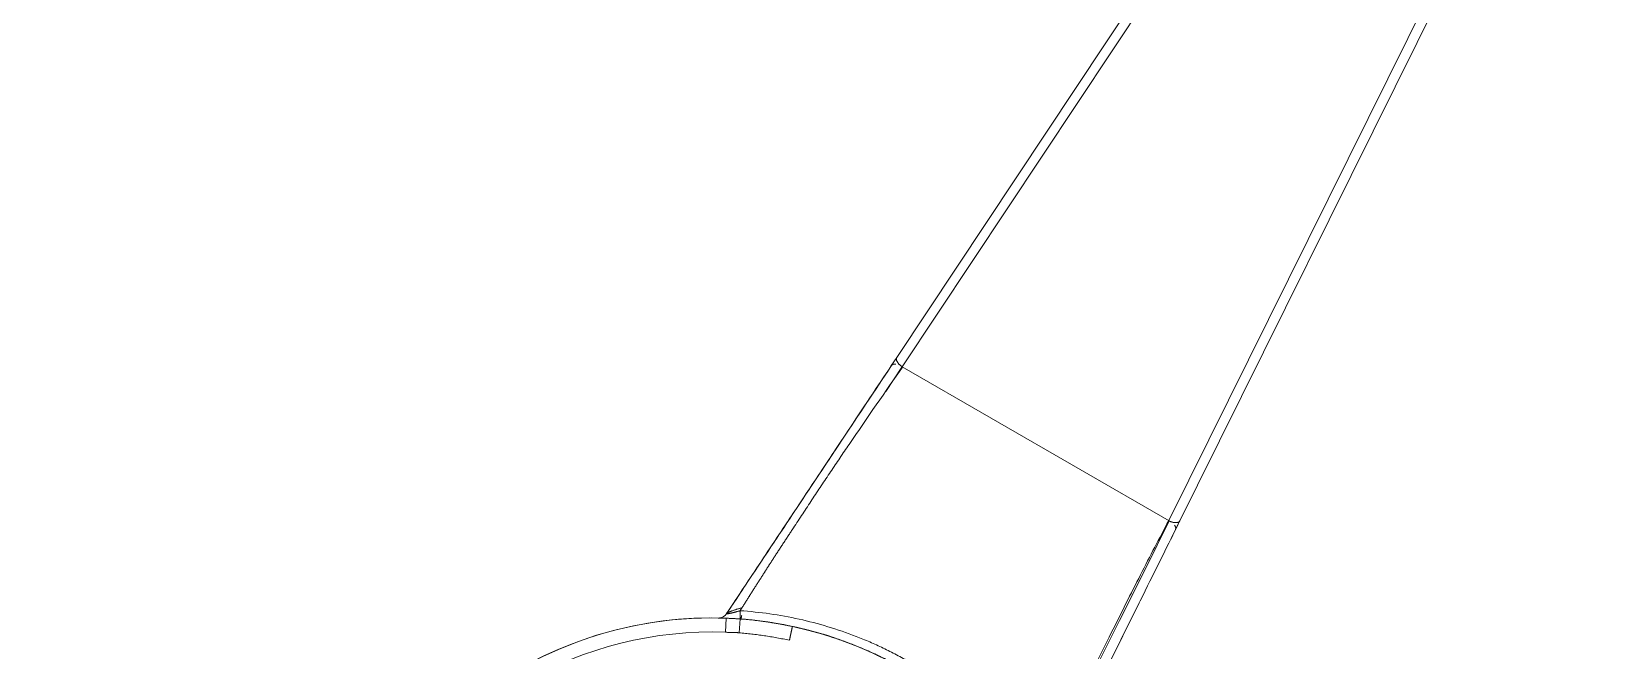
# Model space of a CAD drawing. Extents: x -181672 to 290600, y -29000 to 395522.
# Drawn here: x 11409 to 11520.5, y 37639 to 37683 of the extents above; entities that cross this region are included whole.
import ezdxf

# ---------------------------------------------------------------- set-up
doc = ezdxf.new("R2010")
doc.units = 0
doc.header["$LTSCALE"] = 10
doc.linetypes.add('XFM7Q20PCW-200K$0$ACAD_ISO03W100', pattern=[30, 12, -18])
doc.layers.add('XFM7Q20PCW-200K$0$PCW EQ (FUTURE)', color=252, linetype='XFM7Q20PCW-200K$0$ACAD_ISO03W100', lineweight=9)

# ---------------------------------------------------------------- blocks, each defined once
blk = doc.blocks.new('XFM7Q20PCW-200K$0$漢唐美光 8NHV4A-10FDA-NC150-M - 漢唐美光 8NHV4A-10FDA-NC150-M-V1107-CUB_L40')
for p, q in [((-602.49, -36.68), (-560.55, -57.49)), ((-602.48, -35.89), (-559.92, -57)), ((-611.13, -50.87), (-572.13, -76.79)), ((-610.47, -50.49), (-571.47, -76.41)), ((-560.53, -57.46), (-571.47, -76.41)), ((-571.45, -76.43), (-569.71, -77.58)), ((-553.58, -87.9), (-552.59, -87.99)), ((-553.63, -88.9), (-552.63, -88.94))]:
    blk.add_line(p, q)
at = {"flags": 128}
for points in [[(-543.58, -65.9), (-545.93, -64.72), (-549.72, -62.84), (-553.46, -60.97), (-557.09, -59.17), (-560.53, -57.46)], [(-553.04, -84.2), (-552.79, -83.13), (-552.5, -82.07), (-552.16, -81.02), (-551.78, -79.99), (-551.37, -78.97), (-550.91, -77.97), (-550.41, -76.99), (-549.87, -76.03), (-549.3, -75.1), (-548.68, -74.18), (-548.04, -73.29), (-547.35, -72.43), (-546.63, -71.6), (-545.88, -70.79), (-545.1, -70.02), (-544.57, -69.52)], [(-553.58, -87.9), (-553.61, -88.41), (-553.63, -88.9)], [(-538.99, -114.26), (-539.95, -113.73), (-540.89, -113.16), (-541.8, -112.55), (-542.7, -111.91), (-543.56, -111.23), (-544.4, -110.52), (-545.21, -109.77), (-545.98, -108.99), (-546.73, -108.18), (-547.44, -107.35), (-548.12, -106.48), (-548.77, -105.59), (-549.37, -104.67), (-549.94, -103.73), (-550.48, -102.77), (-550.97, -101.79), (-551.42, -100.78), (-551.84, -99.76), (-552.21, -98.73), (-552.54, -97.68), (-552.83, -96.62), (-553.07, -95.55), (-553.27, -94.46), (-553.43, -93.38), (-553.55, -92.28), (-553.62, -91.19), (-553.65, -90.09), (-553.63, -88.99), (-553.63, -88.9)], [(-553.64, -89.47), (-553.64, -89.31), (-553.63, -88.9)]]:
    blk.add_lwpolyline(points, dxfattribs=at)
blk.add_circle((-526.15, -89.94), 379.98)
for centre, radius, start, end in [((-526.15, -89.94), 117.51, 0, 180), ((-526.15, -89.94), 116.61, 0, 180), ((-526.15, -89.94), 27.5, 0, 180), ((-554.34, -89.45), 0.7, 359.0061, 56.3873), ((-526.15, -89.94), 26.5, 177.8248, 242.1752), ((-526.15, -89.94), 117.51, 180, 0), ((-526.15, -89.94), 116.61, 180, 0), ((-526.15, -89.94), 27.5, 180, 0)]:
    blk.add_arc(centre, radius, start, end)
for centre, major_axis, ratio, start_param, end_param in [((-560.84, -57.33), (0.311, 0.627), 0.481025, 4.682027, 6.283185), ((-560.24, -57.63), (0.311, 0.627), 0.481025, 0, 0.770217), ((-571.74, -76.21), (0.388, 0.583), 0.481025, 3.141593, 4.74275), ((-571.18, -76.58), (0.388, 0.583), 0.481025, 2.371375, 3.141593), ((-554.27, -87.81), (-0.698, 0.053), 0.07832, 3.141593, 4.007823)]:
    blk.add_ellipse(centre, major_axis=major_axis, ratio=ratio, start_param=start_param, end_param=end_param)
for points, knots in [([(-540.98, -66.4), (-542.96, -65.42), (-546.99, -63.41), (-552.37, -60.75), (-556.9, -58.5), (-559.35, -57.28), (-560.53, -56.7)], [-1, -1, -1, -1, -0.7, -0.4, -0.2, 0, 0, 0, 0]), ([(-560.55, -57.49), (-559.32, -58.14), (-556.74, -59.48), (-552.28, -61.73), (-548.62, -63.53), (-545.93, -64.82), (-544.15, -65.68), (-542.8, -66.3), (-541.92, -66.71)], [0, 0, 0, 0, 0.222222, 0.444444, 0.722222, 0.791667, 0.861111, 1, 1, 1, 1]), ([(-559.92, -57), (-558.21, -57.85), (-554.58, -59.65), (-548.13, -62.85), (-543.53, -65.13), (-540.98, -66.4)], [-1, -1, -1, -1, -0.7, -0.4, 0, 0, 0, 0]), ([(-541.92, -66.71), (-543.07, -67.48), (-544.75, -68.79), (-546.76, -70.78), (-548.15, -72.37), (-549.4, -74.06), (-550.54, -75.86), (-551.53, -77.74), (-552.64, -80.32), (-553.67, -83.71), (-554.06, -86.5), (-554.16, -87.91)], [-1, -1, -1, -1, -0.833333, -0.75, -0.666667, -0.583333, -0.5, -0.416667, -0.333333, -0.166667, 0, 0, 0, 0]), ([(-541.67, -67.24), (-542.78, -68), (-544.4, -69.29), (-546.34, -71.24), (-547.67, -72.79), (-548.89, -74.43), (-549.99, -76.18), (-550.95, -78), (-552.04, -80.5), (-553.06, -83.79), (-553.47, -86.49), (-553.57, -87.86)], [-1, -1, -1, -1, -0.833333, -0.75, -0.666667, -0.583333, -0.5, -0.416667, -0.333333, -0.166667, 0, 0, 0, 0]), ([(-553.04, -84.2), (-552.98, -83.89), (-552.83, -83.27), (-552.59, -82.35), (-552.31, -81.43), (-551.99, -80.53), (-551.65, -79.63), (-551.27, -78.75), (-550.87, -77.88), (-550.28, -76.73), (-549.48, -75.34), (-548.23, -73.49), (-546.64, -71.52), (-545.28, -70.17), (-544.57, -69.52)], [0, 0, 0, 0, 0.055556, 0.111111, 0.166667, 0.222222, 0.277778, 0.333333, 0.388889, 0.444444, 0.555556, 0.666667, 0.833333, 1, 1, 1, 1]), ([(-572.13, -76.79), (-570.48, -77.89), (-567, -80.2), (-562.05, -83.49), (-557.67, -86.41), (-555.18, -88.06), (-553.96, -88.87)], [-1, -1, -1, -1, -0.7, -0.4, -0.2, 0, 0, 0, 0]), ([(-554.16, -87.91), (-554.45, -87.73), (-554.9, -87.45), (-555.52, -87.05), (-556, -86.75), (-556.49, -86.43), (-557, -86.11), (-557.51, -85.78), (-558.19, -85.34), (-559.03, -84.79), (-560.37, -83.91), (-562.04, -82.81), (-564.02, -81.49), (-567.26, -79.3), (-569.72, -77.59), (-571.45, -76.38)], [0, 0, 0, 0, 0.055556, 0.083333, 0.111111, 0.138889, 0.166667, 0.194444, 0.222222, 0.277778, 0.333333, 0.444444, 0.555556, 0.666667, 1, 1, 1, 1]), ([(-553.96, -88.87), (-555.73, -87.69), (-559.37, -85.27), (-565.43, -81.25), (-569.44, -78.58), (-571.57, -77.17)], [-1, -1, -1, -1, -0.7, -0.4, 0, 0, 0, 0]), ([(-553.04, -84.2), (-553.09, -84.45), (-553.19, -84.94), (-553.32, -85.67), (-553.46, -86.66), (-553.54, -87.41), (-553.58, -87.9)], [0, 0, 0, 0, 0.2, 0.4, 0.6, 1, 1, 1, 1]), ([(-554.37, -87.78), (-554.31, -88), (-554.2, -88.37), (-554.04, -88.75), (-553.98, -88.86), (-553.96, -88.87)], [0.0240835, 0.0240835, 0.0240835, 0.0240835, 0.5, 0.75, 1, 1, 1, 1]), ([(-553.96, -88.87), (-553.94, -88.88), (-553.93, -88.86), (-553.95, -88.73), (-553.99, -88.54), (-554.06, -88.26), (-554.12, -88.04), (-554.16, -87.91)], [0, 0, 0, 0, 0.166667, 0.333333, 0.5, 0.666667, 1, 1, 1, 1])]:
    blk.add_open_spline(points, degree=3, knots=knots)
for points in [[(-544.57, -69.52), (-545.63, -70.49), (-547.62, -72.58), (-550.06, -76.14), (-551.92, -80.04), (-552.74, -82.8), (-553.04, -84.2)], [(-553.04, -84.2), (-553.04, -84.2), (-552.99, -84.21), (-552.77, -84.26), (-552.45, -84.33), (-552.19, -84.38), (-552.06, -84.41)], [(-552.59, -87.99), (-552.54, -87.39), (-552.4, -86.19), (-552.19, -85), (-552.06, -84.41)], [(-553.58, -87.9), (-553.59, -87.91), (-553.63, -87.92), (-553.76, -87.92), (-553.95, -87.92), (-554.09, -87.91), (-554.16, -87.91)], [(-553.57, -87.86), (-553.59, -88.13), (-553.62, -88.67), (-553.64, -89.29), (-553.64, -89.47), (-553.64, -89.47)], [(-552.63, -88.94), (-552.62, -88.78), (-552.62, -88.46), (-552.61, -88.15), (-552.59, -87.99)]]:
    blk.add_open_spline(points, degree=3)
blk = doc.blocks.new('XFM7Q20PCW-200K')
at = {"layer": 'XFM7Q20PCW-200K$0$PCW EQ (FUTURE)', "rotation": 270}
blk.add_blockref('XFM7Q20PCW-200K$0$漢唐美光 8NHV4A-10FDA-NC150-M - 漢唐美光 8NHV4A-10FDA-NC150-M-V1107-CUB_L40', (11547.22, 37087.72), dxfattribs=at)

msp = doc.modelspace()

# ---------------------------------------------------------------- block references
msp.add_blockref('XFM7Q20PCW-200K', (0, 0))

doc.saveas('drawing.dxf')
